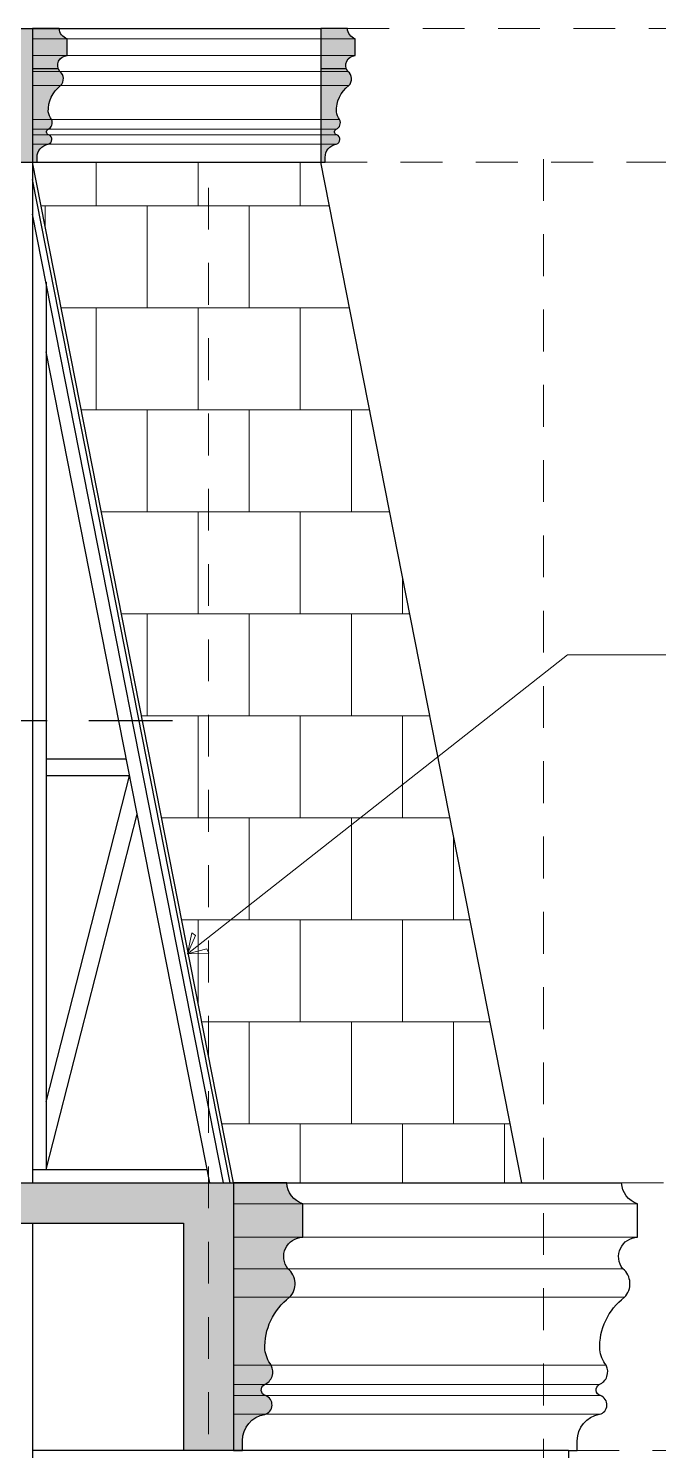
# Model space of a CAD drawing. Header units: millimetres. Extents: x -9564 to 494436, y -140371 to 4257.
# Drawn here: x 325.553 to 327.435, y 121.271 to 125.521 of the extents above; entities that cross this region are included whole.
import ezdxf
from ezdxf.enums import TextEntityAlignment as Align

# ---------------------------------------------------------------- set-up
doc = ezdxf.new("R2010")
doc.units = ezdxf.units.MM
doc.header["$MEASUREMENT"] = 0
doc.linetypes.add('DASHDOT2', pattern=[0.5, 0.25, -0.125, 0, -0.125])
doc.linetypes.add('HIDDEN2', pattern=[0.1875, 0.125, -0.0625])
for name, color, linetype, lineweight in [('09-Arsiran', 8, 'Continuous', 5), ('8', 8, 'Continuous', 5), ('AS', 8, 'HIDDEN2', 5), ('DIM', 1, 'Continuous', 5), ('XR-KOP A3_MOZART$0$A-TXTKOP', 3, 'Continuous', 5)]:
    doc.layers.add(name, color=color, linetype=linetype, lineweight=lineweight)
doc.layers.add('Layer5', color=5, linetype='Continuous')
doc.styles.add('HAND', font='ROMAND.SHX', dxfattribs={"width": 0.8, "height": 250})
doc.styles.add('XR-KOP A3_MOZART$0$ROMAND', font='romand.shx', dxfattribs={"height": 2, "bigfont": 'bigfont.shx'})
pattern_1 = [(95, (273.608206, -115.293378), (0.02801893, 0.023510676), [0.00381, -0.04191]), (40, (273.608206, -115.293378), (-0.032003691, 0.022035346), [0.003048, -0.033528117]), (145.451445, (273.61054, -115.29142), (-0.0039847595, 0.0455460204), [0.003238002, -0.035618049]), (91.1842, (273.60102, -115.286194), (0.044282049, 0.032390683), [0.005715, -0.062865]), (141.635558, (273.60471, -115.283494), (-0.001417323, 0.068565353), [0.004857005, -0.053427122]), (36.18415, (273.60102, -115.286194), (-0.001417323, 0.068565353), [0.004571993, -0.050291946]), (66, (273.60641, -115.284397), (0.035903996, 0.00697903), [0.00381, -0.04191]), (11, (273.60641, -115.284397), (-0.017307985, 0.034788239), [0.003048, -0.033528]), (116.451445, (273.609402, -115.283816), (0.01859601, 0.0417672685), [0.003238002, -0.0356179875]), (82.5, (273.608206, -115.293378), (-0.0115210938, 0.0123946827), [0, -0.0331216, 0, -0.034036, 0, -0.033655]), (52.5, (273.608206, -115.293378), (-0.0047179455, 0.0236174), [0, -0.0194056, 0, -0.0323596, 0, -0.012827]), (12.5, (273.600196, -115.301388), (0.0199855726, 0.0183652391), [0, -0.0127, 0, -0.039624, 0, -0.052578]), (2.5, (273.596604, -115.30498), (0.017352781, 0.0245444786), [0, -0.01651, 0, -0.0263144, 0, -0.037338])]

# ---------------------------------------------------------------- blocks, each defined once
blk = doc.blocks.new('lis atas')
at = {"true_color": 0x636466}
h = blk.add_hatch(color=251, dxfattribs=at)
h.dxf.hatch_style = 1
h.paths.add_polyline_path([(90.7027, 140.1324), (90.7158, 140.1324), (90.7158, 140.1471, -0.36498), (90.7491, 140.1866, 0.74874), (90.7501, 140.2146, -0.675931), (90.7492, 140.2312, 0.42987), (90.7589, 140.2598, -0.123299), (90.7494, 140.2832, -0.24485), (90.7863, 140.3615, 0.438632), (90.7839, 140.4041, -0.621787), (90.8059, 140.4512), (90.8059, 140.5012, -0.319918), (90.7821, 140.5324), (90.7027, 140.5324)])
blk.add_lwpolyline([(90.7027, 140.1324), (90.7158, 140.1324), (90.7158, 140.1471, -0.36498), (90.7491, 140.1866, 0.741922), (90.7504, 140.2145, -0.66528), (90.7487, 140.231, 0.438756), (90.7589, 140.2598, -0.123299), (90.7494, 140.2832, -0.24485), (90.7863, 140.3615, 0.438632), (90.7839, 140.4041, -0.621787), (90.8059, 140.4512), (90.8059, 140.5012, -0.319918), (90.7821, 140.5324), (90.7027, 140.5324)], format="xyb", close=True)
blk = doc.blocks.new('lis 3')
at = {"true_color": 0x636466}
h = blk.add_hatch(color=251, dxfattribs=at)
h.dxf.hatch_style = 1
h.paths.add_polyline_path([(93.2596, 135.8463), (93.2596, 135.9463, -0.319918), (93.2119, 136.0088), (93.0532, 136.0088), (93.0532, 135.2088), (93.0794, 135.2088), (93.0794, 135.238, -0.36498), (93.146, 135.317, 0.74874), (93.1481, 135.373, -0.70461), (93.1474, 135.4069, 0.42104), (93.1656, 135.4635, -0.123299), (93.1466, 135.5103, -0.24485), (93.2204, 135.6668, 0.438632), (93.2156, 135.7521, -0.621787)])
blk.add_lwpolyline([(93.0532, 135.2088), (93.0794, 135.2088), (93.0794, 135.238, -0.36498), (93.146, 135.317, 0.741922), (93.1486, 135.3729, -0.66528), (93.1451, 135.4059, 0.438756), (93.1656, 135.4635, -0.123299), (93.1466, 135.5103, -0.24485), (93.2204, 135.6668, 0.438632), (93.2156, 135.7521, -0.621787), (93.2596, 135.8463), (93.2596, 135.9463, -0.319918), (93.2119, 136.0088), (93.0532, 136.0088)], format="xyb", close=True)
blk = doc.blocks.new('aspot')
at = {"layer": 'AS'}
for p, q in [((118.8574, 123.0771), (118.8574, 140.6216)), ((119.8574, 123.3878), (119.8574, 140.6216))]:
    blk.add_line(p, q, dxfattribs=at)
blk = doc.blocks.new('A$C2a879c63')
at = {"layer": '09-Arsiran'}
h = blk.add_hatch(dxfattribs=at)
h.set_pattern_fill('AR-B88', color=256, scale=0.0015, angle=0.001)
h.set_pattern_definition([(0.001, (236.1482, -115.19338), (-5.3e-06, 0.3048), []), (90.001, (236.14819, -115.19338), (-0.15240532, 0.30479734), [0.3048, -0.3048])])
h.paths.add_polyline_path([(355.0056, 21.1467), (355.0806, 20.7654), (355.9409, 20.7654), (355.3409, 23.8154), (355.0056, 23.8154)])
h.paths.add_polyline_path([(355.0056, 23.8154), (354.4806, 23.8154), (355.0056, 21.1467)])
at = {"layer": 'DIM', "true_color": 0x636466}
h = blk.add_hatch(dxfattribs=at)
h.set_pattern_fill('AR-CONC', color=251, scale=0.0002, angle=45)
h.set_pattern_definition(pattern_1)
h.paths.add_polyline_path([(354.4806, 24.2154), (346.4106, 24.2154), (346.4106, 23.8154), (346.5606, 23.8154), (346.5606, 24.0954), (354.3306, 24.0954), (354.3306, 23.8154), (354.4806, 23.8154)])
h = blk.add_hatch(dxfattribs=at)
h.set_pattern_fill('AR-CONC', color=251, scale=0.0002, angle=45)
h.set_pattern_definition(pattern_1)
h.paths.add_polyline_path([(355.0056, 20.7654), (354.4056, 20.7654), (354.4056, 20.6454), (354.9306, 20.6454), (354.9306, 19.9654), (355.0056, 19.9654)])
h.paths.add_polyline_path([(355.0806, 20.7654), (355.0056, 20.7654), (355.0056, 19.9654), (355.0806, 19.9654)])
h.paths.add_polyline_path([(354.4056, 20.7654), (354.3306, 20.7654), (354.3306, 20.6454), (354.4056, 20.6454)])
for p, q in [((346.4106, 24.2154), (355.3409, 24.2154)), ((354.4806, 24.2154), (354.4806, 20.7654)), ((354.4806, 24.0954), (354.5571, 24.0954)), ((355.3409, 24.0954), (355.4175, 24.0954)), ((346.4106, 23.8154), (355.354, 23.8154)), ((355.0806, 20.7654), (354.4806, 23.8154)), ((355.0806, 20.7654), (354.4806, 23.8154)), ((355.9409, 20.7654), (355.3409, 23.8154)), ((355.0704, 20.7654), (354.4806, 23.7636)), ((355.05, 20.7654), (354.4806, 23.66)), ((354.5206, 23.4567), (354.5206, 20.8054)), ((355.0092, 20.7654), (354.5206, 23.2494)), ((354.7601, 22.0318), (354.5206, 22.0318)), ((354.5206, 21.0071), (354.77, 21.9818)), ((354.77, 21.9818), (354.5206, 21.9818)), ((354.5206, 20.8054), (354.7924, 21.8677)), ((354.4806, 20.8054), (355.0014, 20.8054)), ((354.3306, 20.7654), (355.0806, 20.7654)), ((354.4806, 20.7654), (356.2393, 20.7654)), ((355.0806, 20.7654), (355.0806, 19.9654)), ((355.0806, 20.7654), (355.0806, 19.9654)), ((354.3306, 20.6454), (354.9306, 20.6454)), ((354.4806, 20.6454), (354.4806, 13.8254)), ((354.9306, 20.6454), (354.9306, 19.9654)), ((356.0806, 19.9654), (354.4806, 19.9654)), ((356.0806, 19.9654), (356.0806, 16.9104))]:
    blk.add_line(p, q)
blk.add_lwpolyline([(356.0806, 19.9654), (356.1068, 19.9654), (356.1068, 19.9946, -0.36498), (356.1734, 20.0737, 0.741922), (356.176, 20.1295, -0.66528), (356.1725, 20.1625, 0.438756), (356.193, 20.2201, -0.123299), (356.174, 20.2669, -0.24485), (356.2478, 20.4234, 0.438632), (356.243, 20.5088, -0.621787), (356.287, 20.6029), (356.287, 20.7029, -0.319918), (356.2393, 20.7654)], format="xyb")
at = {"layer": '09-Arsiran'}
for p, q in [((355.4441, 24.1842), (354.4806, 24.1842)), ((355.4441, 24.1342), (354.4806, 24.1342)), ((355.4221, 24.0871), (354.4806, 24.0871)), ((355.4245, 24.0444), (354.4806, 24.0444)), ((355.3971, 23.9428), (354.4806, 23.9428)), ((355.3869, 23.914), (354.4806, 23.914)), ((355.3886, 23.8975), (354.4806, 23.8975)), ((355.3873, 23.8695), (354.4806, 23.8695)), ((356.287, 20.7029), (355.0806, 20.7029)), ((356.287, 20.6029), (355.0806, 20.6029)), ((356.243, 20.5088), (355.0806, 20.5088)), ((356.2478, 20.4234), (355.0806, 20.4234)), ((356.193, 20.2201), (355.0806, 20.2201)), ((356.1725, 20.1625), (355.0806, 20.1625)), ((356.176, 20.1295), (355.0806, 20.1295)), ((356.1734, 20.0737), (355.0806, 20.0737))]:
    blk.add_line(p, q, dxfattribs=at)
at = {"layer": '8'}
for p, q in [((354.9425, 21.45), (356.0775, 22.3436)), ((356.0775, 22.3436), (356.609, 22.3436)), ((354.9425, 21.45), (354.9558, 21.5123)), ((354.9558, 21.5123), (354.9669, 21.5044)), ((354.9669, 21.5044), (354.9425, 21.45)), ((355.0004, 21.4643), (354.9425, 21.45)), ((355.0062, 21.452), (355.0004, 21.4643)), ((354.9425, 21.45), (355.0062, 21.452))]:
    blk.add_line(p, q, dxfattribs=at)
at = {"layer": 'AS'}
for p, q in [((355.4203, 24.2154), (364.0556, 24.2154)), ((355.354, 23.8154), (364.0556, 23.8154)), ((356.2393, 20.7654), (364.0556, 20.7654)), ((356.1068, 19.9654), (364.0556, 19.9654))]:
    blk.add_line(p, q, dxfattribs=at)
at = {"layer": 'Layer5', "linetype": 'DASHDOT2'}
blk.add_line((354.8985, 22.1457), (350.458, 22.1457), dxfattribs=at)
for name, p in [('lis atas', (263.7779, -116.317)), ('lis atas', (264.6382, -116.317)), ('aspot', (236.1482, -116.7876)), ('lis 3', (262.0274, -115.2434))]:
    blk.add_blockref(name, p)
at = {"color": 4, "style": 'HAND'}
for tag, height, rotation, p in [('DRY.WASHER', 0.054, 0, (11.9366, 24.9122)), ('PATIO', 0.135, 0, (20.9666, 21.5696)), ('GENSET', 0.135, 0, (18.2157, 17.1045)), ('PLANTERBOX', 0.135, 90, (22.169, 13.2959)), ('PLANTERBOX', 0.135, 0, (18.5224, 11.5633)), ('PATIO', 0.135, 0, (400.0395, 10.821)), ('CARPORT', 0.135, 0, (12.157, 9.7744)), ('CARPORT', 0.135, 0, (20.6202, 9.7744))]:
    blk.add_attdef(tag, text='', height=height, rotation=rotation, dxfattribs=at).set_placement(p, align=Align.MIDDLE)
at = {"layer": 'XR-KOP A3_MOZART$0$A-TXTKOP', "style": 'XR-KOP A3_MOZART$0$ROMAND'}
for tag, p in [('1:200', (37.0468, 3.1879)), ('1:100', (79.0468, 3.1879)), ('1:100', (121.0468, 3.1879)), ('1:100', (163.0468, 3.1879)), ('1:100', (205.0468, 3.1879)), ('1:100', (247.0468, 3.1879)), ('1:100', (289.0468, 3.1879)), ('1:100', (331.0468, 3.1879)), ('1:100', (373.0468, 3.1879)), ('1:100', (415.0468, 3.1879)), ('1:100', (457.0468, 3.1879)), ('1:100', (499.0468, 3.1879))]:
    blk.add_attdef(tag, text='', height=0.1296, dxfattribs=at).set_placement(p, align=Align.MIDDLE)

msp = doc.modelspace()

# ---------------------------------------------------------------- block references
msp.add_blockref('A$C2a879c63', (-28.9148, 101.3058))

doc.saveas('drawing.dxf')
